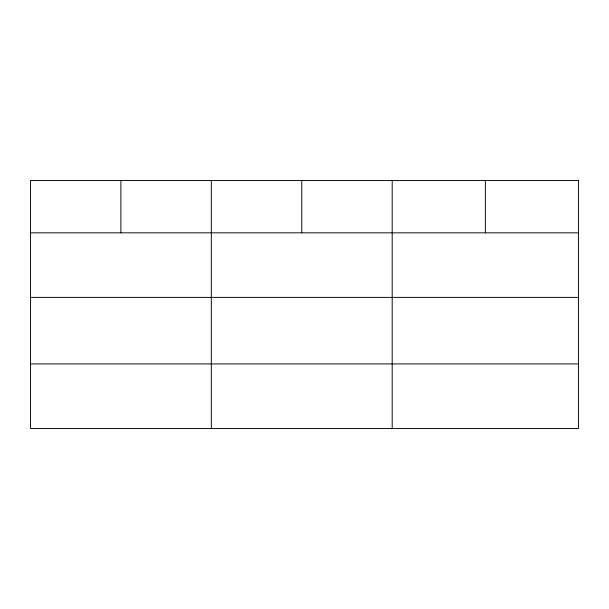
<?xml version="1.0" encoding="UTF-8"?>
<svg xmlns="http://www.w3.org/2000/svg" width="609" height="609" viewBox="0 0 609 609"><rect width="100%" height="100%" fill="white"/><g stroke="black" fill="none" stroke-linecap="round" stroke-linejoin="round"><path stroke-width="0.91" d="M30.45 232.836L578.55 232.836M30.45 297.39L578.55 297.39M30.45 363.908L578.55 363.908M485.373 180.53L485.373 232.836M392.196 180.53L392.196 428.47M301.76 180.53L301.76 232.836M211.323 180.53L211.323 428.47M120.887 180.53L120.887 232.836M578.55 180.53L30.45 180.53L30.45 428.47L578.55 428.47L578.55 180.53"/></g></svg>
